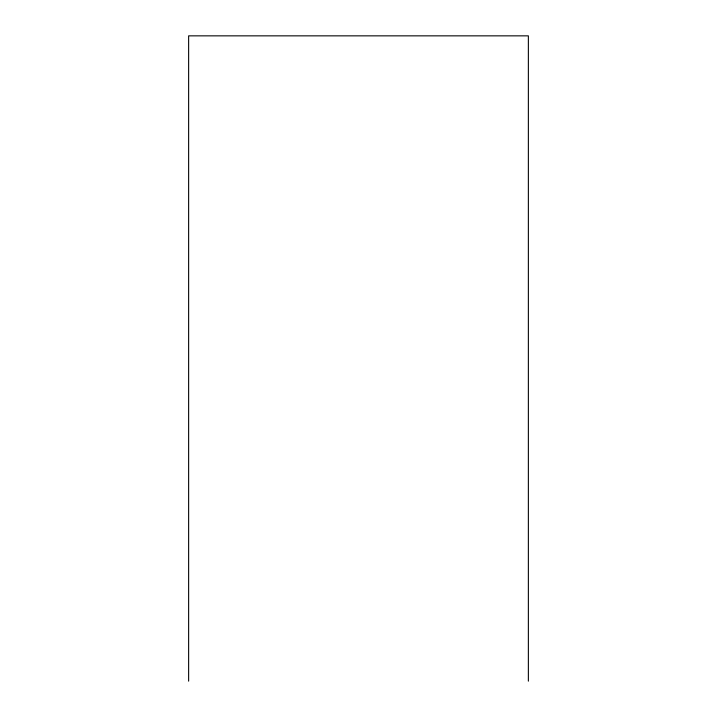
<?xml version="1.0" encoding="UTF-8"?>
<svg xmlns="http://www.w3.org/2000/svg" width="717" height="717" viewBox="0 0 717 717"><rect width="100%" height="100%" fill="white"/><g stroke="black" fill="none" stroke-linecap="round" stroke-linejoin="round"><path stroke-width="1.08" d="M528.366 681.15L528.366 35.85L188.634 35.85L188.634 681.15"/></g></svg>
